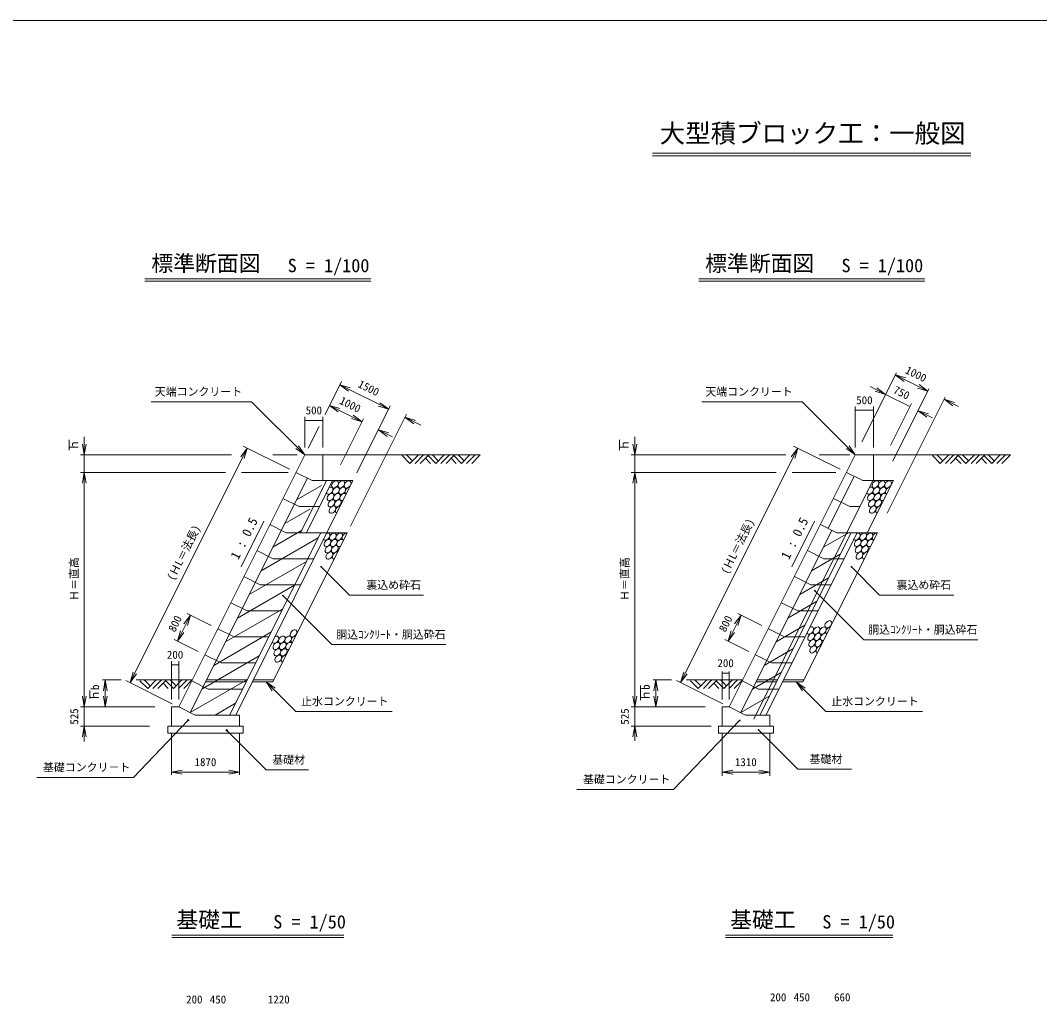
# Model space of a CAD drawing. Units: millimetres, scale not verified, with parts at other scales. Extents: x 28283 to 108283, y 14143 to 69143.
# Drawn here: x 45605 to 73596, y 42140 to 69143 of the extents above; entities that cross this region are included whole.
import ezdxf
from ezdxf.enums import TextEntityAlignment as Align

# ---------------------------------------------------------------- set-up
doc = ezdxf.new("R2010")
doc.units = ezdxf.units.MM
doc.layers.add('0_2', color=4, linetype='Continuous', lineweight=18)
doc.styles.add('ＭＳ ゴシック-5.0-0.0', font='')
doc.styles.get('ＭＳ ゴシック-5.0-0.0').set_extended_font_data('ＭＳ ゴシック-5.0-0.0')

msp = doc.modelspace()

# ---------------------------------------------------------------- linework, layer by layer
at = {"layer": '0_2', "color": 3}
msp.add_line((28282.828, 69142.857), (108282.828, 69142.857), dxfattribs=at)
at = {"layer": '0_2'}
for p, q in [((71705.145, 65494.563), (62963.79, 65494.563)), ((71705.145, 65424.563), (62963.79, 65424.563)), ((49024.036, 62047.153), (55232.088, 62047.153)), ((49024.036, 61977.153), (55232.088, 61977.153)), ((64232.551, 62047.153), (70440.603, 62047.153)), ((64232.551, 61977.153), (70440.603, 61977.153)), ((68713.542, 57568.122), (69663.112, 59467.261)), ((69633.041, 59407.119), (69873.995, 59228.399)), ((69633.041, 59407.119), (69920.59, 59321.588)), ((69633.041, 59407.119), (70527.468, 58959.906)), ((53970.887, 58322.263), (54422.371, 59225.23)), ((54377.649, 59135.787), (54618.604, 58957.066)), ((54377.649, 59135.787), (54665.198, 59050.256)), ((54377.649, 59135.787), (55719.29, 58464.967)), ((69364.713, 58870.463), (68938.324, 59083.658)), ((70527.468, 58959.906), (70286.514, 59138.626)), ((69364.713, 58870.463), (69077.164, 58955.994)), ((69364.713, 58870.463), (69123.759, 59049.184)), ((69364.713, 58870.463), (70035.533, 58535.053)), ((69410.748, 55608.431), (71004.753, 58796.44)), ((69567.273, 57039.515), (70557.539, 59020.047)), ((70527.468, 58959.906), (70239.919, 59045.437)), ((51955.738, 58669.544), (49195.871, 58669.544)), ((53414.931, 57210.351), (51955.738, 58669.544)), ((54093.749, 58567.986), (54334.703, 58389.266)), ((54093.749, 58567.986), (54381.298, 58482.455)), ((54093.749, 58567.986), (54988.176, 58120.773)), ((54843.187, 56712.761), (55764.011, 58554.409)), ((55719.29, 58464.967), (55431.741, 58550.498)), ((55719.29, 58464.967), (55478.336, 58643.687)), ((67075.463, 58669.544), (64315.596, 58669.544)), ((68534.657, 57210.351), (67075.463, 58669.544)), ((68534.657, 57410.351), (68534.657, 58535.874)), ((69034.657, 57410.351), (69034.657, 58535.874)), ((69500.395, 57464.775), (70080.255, 58624.496)), ((70974.682, 58736.299), (71366.491, 58540.394)), ((70974.682, 58736.299), (71262.231, 58650.768)), ((70974.682, 58736.299), (71215.636, 58557.579)), ((53414.931, 57410.351), (53414.931, 58256.172)), ((53914.931, 57410.351), (53914.931, 58256.172)), ((54671.808, 55251.968), (56211.225, 58330.802)), ((54988.176, 58120.773), (54747.222, 58299.493)), ((56166.504, 58241.36), (56602.839, 58023.192)), ((56166.504, 58241.36), (56454.053, 58155.829)), ((56166.504, 58241.36), (56407.458, 58062.639)), ((68534.657, 58435.874), (69034.657, 58435.874)), ((70259.14, 58423.25), (70650.949, 58227.345)), ((70259.14, 58423.25), (70546.689, 58337.718)), ((70259.14, 58423.25), (70500.094, 58244.529)), ((53414.931, 58156.172), (53914.931, 58156.172)), ((53505.027, 57390.543), (53806.618, 57993.725)), ((54395.974, 56936.368), (55029.584, 58203.588)), ((54988.176, 58120.773), (54700.627, 58206.304)), ((47359.132, 57210.351), (47359.132, 57707.251)), ((55435.39, 57897.166), (55827.199, 57701.261)), ((55435.39, 57897.166), (55722.939, 57811.635)), ((55435.39, 57897.166), (55676.344, 57718.445)), ((62478.858, 57210.351), (62478.858, 57707.251)), ((47359.132, 57210.351), (47307.038, 57505.793)), ((47359.132, 57210.351), (47411.227, 57505.793)), ((48616.3, 50956.599), (51836.238, 57396.475)), ((51836.238, 57396.475), (51657.517, 57155.52)), ((52994.757, 56817.215), (51721.462, 57453.862)), ((51836.238, 57396.475), (51750.706, 57108.926)), ((53414.931, 57210.351), (53169.186, 57382.424)), ((53414.931, 57210.351), (53242.858, 57456.096)), ((62478.858, 57210.351), (62426.763, 57505.793)), ((62478.858, 57210.351), (62530.952, 57505.793)), ((63736.025, 50956.599), (66955.963, 57396.475)), ((66955.963, 57396.475), (66777.243, 57155.52)), ((68114.482, 56817.215), (66841.188, 57453.862)), ((66955.963, 57396.475), (66870.432, 57108.926)), ((68534.657, 57210.351), (68288.911, 57382.424)), ((68534.657, 57210.351), (68362.584, 57456.096)), ((51406.533, 57210.351), (47259.132, 57210.351)), ((47359.132, 57210.351), (47359.132, 56632.773)), ((53205.446, 57210.351), (52534.04, 57210.351)), ((56304.488, 56976.772), (56092.356, 57188.904)), ((56375.198, 57047.483), (56212.33, 57210.351)), ((56538.066, 57210.351), (56304.488, 56976.772)), ((56679.488, 57210.351), (56445.909, 56976.772)), ((56820.909, 57210.351), (56587.33, 56976.772)), ((56870.173, 56976.772), (56728.752, 57118.193)), ((57011.595, 56976.772), (56799.463, 57188.904)), ((57082.305, 57047.483), (56919.437, 57210.351)), ((57245.173, 57210.351), (57011.595, 56976.772)), ((57386.595, 57210.351), (57153.016, 56976.772)), ((57528.016, 57210.351), (57294.437, 56976.772)), ((57577.28, 56976.772), (57435.859, 57118.193)), ((57718.701, 56976.772), (57506.569, 57188.904)), ((57789.412, 57047.483), (57626.544, 57210.351)), ((57952.28, 57210.351), (57718.701, 56976.772)), ((58093.701, 57210.351), (57860.123, 56976.772)), ((58235.123, 57210.351), (58001.544, 56976.772)), ((66630.214, 57210.351), (62378.858, 57210.351)), ((62478.858, 57210.351), (62478.858, 56632.773)), ((68382.157, 57210.351), (67545.12, 57210.351)), ((70865.196, 56976.772), (70653.064, 57188.904)), ((70935.907, 57047.483), (70773.039, 57210.351)), ((71098.775, 57210.351), (70865.196, 56976.772)), ((71240.196, 57210.351), (71006.618, 56976.772)), ((71381.618, 57210.351), (71148.039, 56976.772)), ((71430.882, 56976.772), (71289.46, 57118.193)), ((71572.303, 56976.772), (71360.171, 57188.904)), ((71643.014, 57047.483), (71480.146, 57210.351)), ((71805.882, 57210.351), (71572.303, 56976.772)), ((71947.303, 57210.351), (71713.724, 56976.772)), ((72088.724, 57210.351), (71855.146, 56976.772)), ((72137.989, 56976.772), (71996.567, 57118.193)), ((72279.41, 56976.772), (72067.278, 57188.904)), ((72350.121, 57047.483), (72187.253, 57210.351)), ((72512.989, 57210.351), (72279.41, 56976.772)), ((72654.41, 57210.351), (72420.831, 56976.772)), ((72795.831, 57210.351), (72562.253, 56976.772)), ((51238.428, 56727.773), (47259.132, 56727.773)), ((47359.132, 56727.773), (47307.038, 56432.33)), ((47359.132, 56727.773), (47411.227, 56432.33)), ((47359.132, 56632.773), (47359.132, 50287.897)), ((50266.754, 50131.372), (53486.692, 56571.248)), ((52956.599, 56727.773), (51673.698, 56727.773)), ((66358.153, 56727.773), (62378.858, 56727.773)), ((62478.858, 56727.773), (62426.763, 56432.33)), ((62478.858, 56727.773), (62478.858, 50287.897)), ((62478.858, 56727.773), (62530.952, 56432.33)), ((66797.069, 56727.773), (68001.249, 56727.773)), ((67790.87, 55190.167), (68506.412, 56621.25)), ((53876.053, 56371.73), (53188.434, 55974.733)), ((54012.168, 56504.166), (53296.626, 55073.082)), ((52815.871, 56012.231), (53263.085, 55788.624)), ((67935.597, 56012.231), (68382.81, 55788.624)), ((53551.391, 55722.406), (52863.772, 55325.409)), ((53263.085, 55788.624), (53822.102, 55788.624)), ((52294.012, 55386.09), (51668.824, 54135.714)), ((52458.1, 55296.689), (52905.314, 55073.082)), ((67413.737, 55386.09), (66788.549, 54135.714)), ((67577.826, 55296.689), (68025.039, 55073.082)), ((53855.643, 55073.082), (51351.247, 50064.29)), ((53786.211, 54934.219), (52214.448, 54026.761)), ((53324.992, 55129.814), (52539.11, 54676.085)), ((52905.314, 55073.082), (53464.331, 55073.082)), ((65386.479, 50131.372), (67890.875, 55140.164)), ((68416.351, 55073.082), (65911.955, 50064.29)), ((68346.455, 55073.082), (67658.836, 54676.085)), ((52100.329, 54581.147), (52547.543, 54357.54)), ((52547.543, 54357.54), (53665.577, 54357.54)), ((67220.055, 54581.147), (67667.269, 54357.54)), ((68120.055, 54480.49), (67334.174, 54026.761)), ((67667.269, 54357.54), (68226.286, 54357.54)), ((53461.549, 54284.895), (51889.786, 53377.437)), ((53866.055, 54136.332), (54641.123, 53361.265)), ((68426.764, 54136.332), (69201.831, 53361.265)), ((51742.559, 53865.606), (52189.772, 53641.999)), ((66862.284, 53865.606), (67309.498, 53641.999)), ((67795.393, 53831.166), (67009.512, 53377.437)), ((53136.887, 53635.571), (51565.124, 52728.114)), ((52189.772, 53641.999), (53307.806, 53641.999)), ((67309.498, 53641.999), (67868.515, 53641.999)), ((67431.023, 53471.05), (68768.609, 52133.463)), ((52823.849, 53336.337), (54161.436, 51998.75)), ((54641.123, 53361.265), (56678.791, 53361.265)), ((69201.831, 53361.265), (71239.5, 53361.265)), ((52812.225, 52986.247), (51240.463, 52078.79)), ((51384.788, 53150.064), (51832.001, 52926.457)), ((52782.33, 52926.457), (51832.001, 52926.457)), ((66504.513, 53150.064), (66951.727, 52926.457)), ((67470.731, 53181.842), (66684.85, 52728.114)), ((67510.744, 52926.457), (66951.727, 52926.457)), ((50277.2, 52809.431), (49919.429, 52093.889)), ((50277.2, 52809.431), (50098.479, 52568.476)), ((50187.757, 52854.152), (50848.131, 52523.965)), ((50277.2, 52809.431), (50191.668, 52521.882)), ((65396.925, 52809.431), (65039.154, 52093.889)), ((65396.925, 52809.431), (65218.205, 52568.476)), ((65307.482, 52854.152), (65967.857, 52523.965)), ((65396.925, 52809.431), (65311.394, 52521.882)), ((49919.429, 52093.889), (50004.96, 52381.438)), ((51027.017, 52434.522), (51474.23, 52210.915)), ((65039.154, 52093.889), (65124.685, 52381.438)), ((66146.742, 52434.522), (66593.956, 52210.915)), ((67146.069, 52532.519), (66360.188, 52078.79)), ((49829.986, 52138.61), (50490.36, 51808.423)), ((49919.429, 52093.889), (50098.149, 52334.843)), ((52487.563, 52336.924), (50915.801, 51429.466)), ((51474.23, 52210.915), (52424.559, 52210.915)), ((64949.712, 52138.61), (65610.086, 51808.423)), ((65039.154, 52093.889), (65217.875, 52334.843)), ((66593.956, 52210.915), (67152.973, 52210.915)), ((68768.609, 52133.463), (71899.869, 52133.463)), ((54161.436, 51998.75), (57292.696, 51998.75)), ((66821.408, 51883.195), (66035.526, 51429.466)), ((49753.704, 50487.897), (49753.704, 51545.326)), ((49953.704, 50487.897), (49953.704, 51545.326)), ((52162.901, 51687.6), (50591.139, 50780.142)), ((50669.246, 51718.98), (51116.459, 51495.373)), ((65788.971, 51718.98), (66236.185, 51495.373)), ((48616.3, 50956.599), (48701.831, 51244.148)), ((49753.704, 51445.326), (49953.704, 51445.326)), ((51116.459, 51495.373), (52066.788, 51495.373)), ((63736.025, 50956.599), (63821.556, 51244.148)), ((64873.43, 50487.897), (64873.43, 51263.614)), ((65073.43, 50487.897), (65073.43, 51263.614)), ((66496.746, 51233.871), (65710.864, 50780.142)), ((66236.185, 51495.373), (66795.202, 51495.373)), ((47937.162, 51029.897), (47885.068, 50734.454)), ((47937.162, 51029.897), (47937.162, 50287.897)), ((47937.162, 51029.897), (47989.257, 50734.454)), ((49774.819, 50377.339), (48501.525, 51013.987)), ((48616.3, 50956.599), (48795.02, 51197.553)), ((49101.176, 50796.318), (48889.044, 51008.45)), ((49171.887, 50867.029), (49009.019, 51029.897)), ((49334.755, 51029.897), (49101.176, 50796.318)), ((49476.176, 51029.897), (49242.597, 50796.318)), ((49617.597, 51029.897), (49384.019, 50796.318)), ((49808.283, 50796.318), (49596.151, 51008.45)), ((49878.993, 50867.029), (49716.126, 51029.897)), ((50041.861, 51029.897), (49808.283, 50796.318)), ((50183.283, 51029.897), (49949.704, 50796.318)), ((50324.704, 51029.897), (50091.126, 50796.318)), ((51838.24, 51038.276), (50267.119, 50131.189)), ((50311.475, 51003.439), (50758.689, 50779.832)), ((52352.069, 50979.897), (53167.327, 50164.639)), ((52352.069, 50979.897), (52524.142, 50734.151)), ((52352.069, 50979.897), (52597.815, 50807.824)), ((63054.722, 51029.897), (63002.628, 50734.454)), ((63054.722, 51029.897), (63054.722, 50287.897)), ((63054.722, 51029.897), (63106.817, 50734.454)), ((64894.544, 50377.339), (63621.25, 51013.987)), ((63736.025, 50956.599), (63914.746, 51197.553)), ((64220.902, 50796.318), (64008.77, 51008.45)), ((64291.612, 50867.029), (64128.744, 51029.897)), ((64454.48, 51029.897), (64220.902, 50796.318)), ((64595.902, 51029.897), (64362.323, 50796.318)), ((64737.323, 51029.897), (64503.744, 50796.318)), ((64928.008, 50796.318), (64715.876, 51008.45)), ((64998.719, 50867.029), (64835.851, 51029.897)), ((64873.43, 51215.125), (65073.43, 51215.125)), ((65161.587, 51029.897), (64928.008, 50796.318)), ((65303.008, 51029.897), (65069.43, 50796.318)), ((65444.43, 51029.897), (65210.851, 50796.318)), ((65431.201, 51003.439), (65878.414, 50779.832)), ((66912.778, 50979.897), (67728.035, 50164.639)), ((66912.778, 50979.897), (67084.851, 50734.151)), ((66912.778, 50979.897), (67158.523, 50807.824)), ((49666.861, 50796.318), (49525.44, 50937.739)), ((50758.689, 50779.832), (51709.018, 50779.832)), ((64786.587, 50796.318), (64645.166, 50937.739)), ((65878.414, 50779.832), (66437.431, 50779.832)), ((47359.132, 50287.897), (47307.038, 50583.339)), ((47359.132, 50287.897), (47411.227, 50583.339)), ((47937.162, 50287.897), (47885.068, 50583.339)), ((47937.162, 50287.897), (47989.257, 50583.339)), ((51513.578, 50388.952), (50951.247, 50064.29)), ((62478.858, 50287.897), (62426.763, 50583.339)), ((62478.858, 50287.897), (62530.952, 50583.339)), ((63054.722, 50287.897), (63002.628, 50583.339)), ((63054.722, 50287.897), (63106.817, 50583.339)), ((66172.084, 50584.547), (65386.845, 50131.189)), ((49295.783, 50287.897), (47259.132, 50287.897)), ((47359.132, 50287.897), (47359.132, 49762.897)), ((53167.327, 50164.639), (55814.715, 50164.639)), ((64415.508, 50287.897), (62378.858, 50287.897)), ((62478.858, 50287.897), (62478.858, 49762.897)), ((67728.035, 50164.639), (70375.423, 50164.639)), ((50215.342, 49921.922), (48712.055, 48353.912)), ((65358.058, 49916.235), (63542.441, 48022.447)), ((47259.132, 49762.897), (49153.704, 49762.897)), ((47359.132, 49762.897), (47307.038, 49467.454)), ((47359.132, 49762.897), (47359.132, 49335.771)), ((47359.132, 49762.897), (47411.227, 49467.454)), ((49753.704, 48425.224), (49753.704, 49562.897)), ((52355.669, 48562.201), (51275.015, 49642.854)), ((51623.704, 48425.224), (51623.704, 49562.897)), ((62378.858, 49762.897), (64573.43, 49762.897)), ((62478.858, 49762.897), (62426.763, 49467.454)), ((62478.858, 49762.897), (62478.858, 49355.926)), ((62478.858, 49762.897), (62530.952, 49467.454)), ((64873.43, 49762.897), (65073.43, 49762.897)), ((64873.43, 48396.536), (64873.43, 49562.897)), ((66959.701, 48578.117), (65879.048, 49658.77)), ((66183.43, 48396.536), (66183.43, 49562.897)), ((49753.704, 48496.536), (50049.146, 48548.63)), ((49753.704, 48496.536), (50049.146, 48444.441)), ((49753.704, 48496.536), (51623.704, 48496.536)), ((51623.704, 48496.536), (51328.262, 48548.63)), ((51623.704, 48496.536), (51328.262, 48444.441)), ((52355.669, 48562.201), (53521.012, 48562.201)), ((64873.43, 48496.536), (65168.872, 48548.63)), ((64873.43, 48496.536), (65168.872, 48444.441)), ((64873.43, 48496.536), (66183.43, 48496.536)), ((66183.43, 48496.536), (65887.987, 48548.63)), ((66183.43, 48496.536), (65887.987, 48444.441)), ((66959.701, 48578.117), (68426.899, 48578.117)), ((46058.331, 48353.912), (48712.055, 48353.912)), ((60888.717, 48022.447), (63542.441, 48022.447)), ((49765.298, 44022.035), (54490.826, 44022.035)), ((49765.298, 43952.035), (54490.826, 43952.035)), ((64973.813, 44022.035), (69569.341, 44022.035)), ((64973.813, 43952.035), (69569.341, 43952.035))]:
    msp.add_line(p, q, dxfattribs=at)
at = {"layer": '0_2', "color": 2}
for p, q in [((46941.98, 57620.266), (46941.98, 57341.817)), ((62061.706, 57620.266), (62061.706, 57341.817)), ((53414.931, 57210.351), (49953.704, 50287.897)), ((53414.931, 57210.351), (58235.123, 57210.351)), ((53914.931, 57210.351), (53914.931, 56504.166)), ((68534.657, 57210.351), (65073.43, 50287.897)), ((68534.657, 57210.351), (72795.831, 57210.351)), ((69034.657, 57210.351), (69034.657, 56504.166)), ((53173.642, 56727.773), (53620.856, 56504.166)), ((68293.368, 56727.773), (68740.581, 56504.166)), ((54738.89, 56504.166), (51518.952, 50064.29)), ((54179.873, 56504.166), (53464.331, 55073.082)), ((53620.856, 56504.166), (54738.89, 56504.166)), ((69020.09, 56504.166), (65744.25, 49952.487)), ((68740.581, 56504.166), (69579.107, 56504.166)), ((68863.565, 55073.082), (69579.107, 56504.166)), ((68382.81, 55788.624), (68662.319, 55788.624)), ((54582.365, 55073.082), (52535.772, 50979.897)), ((53464.331, 55073.082), (54582.365, 55073.082)), ((66079.66, 50064.29), (68584.056, 55073.082)), ((69143.073, 55073.082), (67096.481, 50979.897)), ((68025.039, 55073.082), (69143.073, 55073.082)), ((48371.235, 51029.897), (47860.794, 51029.897)), ((50324.704, 51029.897), (48781.025, 51029.897)), ((50716.016, 51029.897), (50691.016, 50979.897)), ((51809.05, 50979.897), (50691.016, 50979.897)), ((51834.05, 51029.897), (50716.016, 51029.897)), ((51834.05, 51029.897), (51809.05, 50979.897)), ((52535.772, 50979.897), (51976.755, 50979.897)), ((52560.772, 51029.897), (52001.755, 51029.897)), ((63490.96, 51029.897), (62980.519, 51029.897)), ((65444.43, 51029.897), (63900.751, 51029.897)), ((65835.742, 51029.897), (65810.742, 50979.897)), ((66369.759, 50979.897), (65810.742, 50979.897)), ((66394.759, 51029.897), (65835.742, 51029.897)), ((66394.759, 51029.897), (66369.759, 50979.897)), ((67096.481, 50979.897), (66537.464, 50979.897)), ((67121.481, 51029.897), (66562.464, 51029.897)), ((47515.852, 50515.789), (47515.852, 50742.061)), ((62637.57, 50880.253), (62637.57, 50470.369)), ((49753.704, 50287.897), (49953.704, 50287.897)), ((49753.704, 50287.897), (49753.704, 49762.897)), ((49953.704, 50287.897), (50400.918, 50064.29)), ((64873.43, 50287.897), (65073.43, 50287.897)), ((64873.43, 50287.897), (64873.43, 49762.897)), ((65073.43, 50287.897), (65520.643, 50064.29)), ((50400.918, 50064.29), (51623.704, 50064.29)), ((51623.704, 50064.29), (51623.704, 49762.897)), ((65520.643, 50064.29), (66183.43, 50064.29)), ((66183.43, 50064.29), (66183.43, 49762.897)), ((49653.704, 49762.897), (51723.704, 49762.897)), ((49653.704, 49762.897), (49653.704, 49562.897)), ((49653.704, 49562.897), (51723.704, 49562.897)), ((51723.704, 49762.897), (51723.704, 49562.897)), ((64773.43, 49762.897), (66283.43, 49762.897)), ((64773.43, 49762.897), (64773.43, 49562.897)), ((64773.43, 49562.897), (66283.43, 49562.897)), ((66283.43, 49762.897), (66283.43, 49562.897))]:
    msp.add_line(p, q, dxfattribs=at)
for centre, radius in [((53866.055, 54136.332), 10), ((68426.764, 54136.332), 10), ((67420.954, 53480.216), 10), ((52813.78, 53345.503), 10), ((50215.342, 49921.922), 20), ((65358.058, 49916.235), 10), ((51275.015, 49642.854), 20), ((65879.048, 49658.77), 10)]:
    msp.add_circle(centre, radius, dxfattribs=at)
at = {"layer": '0_2'}
for centre, start_param, end_param in [((54098.309, 56226.359), 5.915256522, 10.477497146), ((54618.317, 56226.359), 3.693991493, 6.415576868), ((68938.526, 56226.359), 5.915256522, 10.477497146), ((69458.534, 56226.359), 3.693991493, 6.415576868), ((54470.526, 56053.349), 2.986195624, 7.135943463), ((69310.743, 56053.349), 2.986195624, 7.135943463), ((54348.28, 55707.329), 3.572903967, 6.536664394), ((69188.497, 55707.329), 3.572903967, 6.536664394), ((54014.186, 54963.815), 5.915256522, 10.477497146), ((54386.403, 54790.805), 2.986195624, 7.135943463), ((54534.195, 54963.815), 3.693991493, 6.415576868), ((68574.895, 54963.815), 5.915256522, 10.477497146), ((68947.112, 54790.805), 2.986195624, 7.135943463), ((69094.903, 54963.815), 3.693991493, 6.415576868), ((54264.157, 54444.785), 3.572903967, 6.536664394), ((68824.866, 54444.785), 3.572903967, 6.536664394), ((67297.818, 52385.925), 5.915256522, 10.477497146), ((67817.826, 52385.925), 3.693991493, 6.415576868), ((52611.101, 52133.909), 5.915256522, 10.477497146), ((52983.318, 51960.899), 2.986195624, 7.135943463), ((53131.109, 52133.909), 3.693991493, 6.415576868), ((67670.035, 52212.915), 2.986195624, 7.135943463), ((67547.788, 51866.896), 3.572903967, 6.536664394), ((52861.072, 51614.879), 3.572903967, 6.536664394)]:
    msp.add_ellipse(centre, major_axis=(-73.055, -87.064), ratio=0.670189, start_param=start_param, end_param=end_param, dxfattribs=at)
for centre in [(54246.1, 56399.369), (54271.645, 56226.359), (54419.436, 56399.369), (54444.981, 56226.359), (54592.772, 56399.369), (69086.317, 56399.369), (69111.862, 56226.359), (69259.653, 56399.369), (69285.198, 56226.359), (69432.989, 56399.369), (54123.854, 56053.349), (54149.399, 55880.339), (54297.19, 56053.349), (54322.735, 55880.339), (68964.071, 56053.349), (68989.616, 55880.339), (69137.407, 56053.349), (69162.952, 55880.339), (54174.944, 55707.329), (69015.161, 55707.329), (54039.731, 54790.805), (54187.522, 54963.815), (54213.067, 54790.805), (54360.859, 54963.815), (68600.44, 54790.805), (68748.231, 54963.815), (68773.776, 54790.805), (68921.567, 54963.815), (54065.276, 54617.795), (54238.612, 54617.795), (68625.985, 54617.795), (68799.321, 54617.795), (54090.821, 54444.785), (68651.53, 54444.785), (67792.281, 52558.935), (53105.564, 52306.919), (67471.154, 52385.925), (67644.49, 52385.925), (52636.646, 51960.899), (52784.437, 52133.909), (52809.982, 51960.899), (52957.773, 52133.909), (67323.363, 52212.915), (67348.908, 52039.905), (67496.699, 52212.915), (67522.244, 52039.905), (52662.191, 51787.889), (52835.527, 51787.889), (67374.452, 51866.896), (52687.736, 51614.879)]:
    msp.add_ellipse(centre, major_axis=(-73.055, -87.064), ratio=0.670189, dxfattribs=at)

# ---------------------------------------------------------------- texts
at = {"layer": '0_2', "color": 7, "style": 'ＭＳ ゴシック-5.0-0.0'}
for s, height, p in [('大型積ブロック工：一般図', 513.2, (63161.633, 65632.32)), ('標準断面図', 439.9, (49200.647, 62117.98)), ('標準断面図', 439.9, (64409.129, 62117.968)), ('S = 1/100', 366.6, (52945.822, 62117.98)), ('S = 1/100', 366.6, (68154.305, 62117.968)), ('天端コンクリート', 219.9, (49295.84, 58769.656)), ('天端コンクリート', 219.9, (64415.555, 58769.542)), ('500', 219.9, (68559.691, 58535.921)), ('500', 219.9, (53439.975, 58256.347)), ('裏込め砕石', 219.9, (55106.383, 53461.734)), ('裏込め砕石', 219.9, (69667.094, 53461.601)), ('胴込ｺﾝｸﾘｰﾄ・胴込砕石', 219.9, (54281.67, 52099.167)), ('胴込ｺﾝｸﾘｰﾄ・胴込砕石', 219.9, (68888.832, 52233.804)), ('200', 219.9, (49628.691, 51545.339)), ('200', 219.9, (64748.457, 51315.198)), ('止水コンクリート', 219.9, (53314.746, 50264.886)), ('止水コンクリート', 219.9, (67875.453, 50264.757)), ('基礎材', 219.9, (67276.777, 48678.339)), ('基礎コンクリ－ト', 219.9, (46225.197, 48454.495)), ('1870', 219.9, (50388.691, 48596.546)), ('基礎材', 219.9, (52522.725, 48662.476)), ('1310', 219.9, (65228.426, 48596.531)), ('基礎コンクリ－ト', 219.9, (61055.461, 48122.87)), ('基礎工', 439.9, (49888.877, 44092.839)), ('S = 1/50', 366.6, (52549.664, 44092.82)), ('基礎工', 439.9, (65097.457, 44092.784)), ('S = 1/50', 366.6, (67628.652, 44092.98)), ('200', 219.9, (50157.584, 42077.722)), ('450', 219.9, (50807.615, 42077.722)), ('1220', 219.9, (52402.451, 42077.64)), ('200', 219.9, (66191.547, 42138.947)), ('450', 219.9, (66841.574, 42138.947)), ('660', 219.9, (67951.715, 42138.896))]:
    msp.add_text(s, height=height, dxfattribs=at).set_placement(p, align=Align.BOTTOM_LEFT)
for s, height, rotation, p in [('1000', 219.9, 333.435, (69856.691, 59407.171)), ('1500', 219.9, 333.435, (54824.898, 59024.14)), ('750', 219.9, 333.435, (69527.198, 58862.244)), ('1000', 219.9, 333.435, (54317.391, 58568.187)), ('ｈ', 219.9, 90, (47259.092, 57332.105)), ('ｈ', 219.9, 90, (62378.879, 57332.323)), ('1 : 0.5', 256.6, 63.435, (51657.92, 54278.71)), ('(ＨL＝法長)', 219.9, 63.435, (65088.574, 53885.613)), ('1 : 0.5', 256.6, 63.435, (66777.633, 54278.585)), ('(ＨL＝法長)', 219.9, 63.435, (49880.066, 53708.163)), ('Ｈ＝直高', 219.9, 90, (47259.357, 53199.562)), ('Ｈ＝直高', 219.9, 90, (62379.07, 53199.441)), ('800', 219.9, 63.435, (49908.231, 52295.464)), ('800', 219.9, 63.435, (65027.945, 52295.335)), ('ｈb', 219.9, 90, (47833.018, 50453.421)), ('ｈb', 219.9, 90, (62954.754, 50456.355)), ('525', 219.9, 90, (47259.121, 49800.409)), ('525', 219.9, 90, (62378.859, 49800.409))]:
    msp.add_text(s, height=height, rotation=rotation, dxfattribs=at).set_placement(p, align=Align.BOTTOM_LEFT)

doc.saveas('drawing.dxf')
